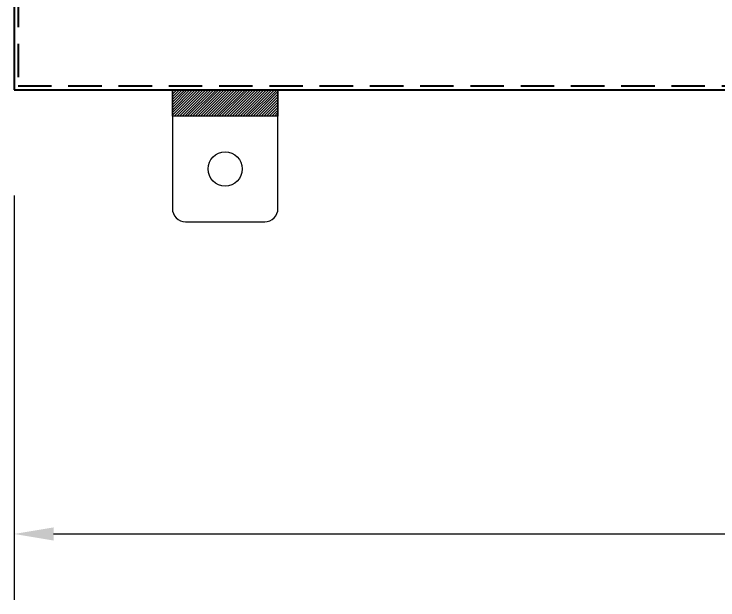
# Model space of a CAD drawing. Header units: millimetres. Extents: x 0 to 4548, y 0 to 3216.
# Drawn here: x 2327.8 to 2594.5, y 1513.9 to 1735.9 of the extents above; entities that cross this region are included whole.
import ezdxf

# ---------------------------------------------------------------- set-up
doc = ezdxf.new("R2010")
doc.units = ezdxf.units.MM
doc.linetypes.add('HIDDENX2', pattern=[19.05, 12.7, -6.35])
doc.layers.add('0 TĂNG CỨNG', color=7, linetype='Continuous', lineweight=15)
doc.layers.add('DIM', color=253, linetype='Continuous')
doc.styles.add('Arial', font='arial.ttf')
doc.dimstyles.new('Thiện Dim-40', dxfattribs={"dimtxt": 40, "dimasz": 15, "dimexe": 25, "dimexo": 40, "dimgap": 20, "dimtad": 1, "dimdec": 0, "dimtxsty": 'Arial', "dimcen": 15, "dimclrd": 5, "dimclre": 5, "dimclrt": 3, "dimazin": 3, "dimtfac": 1, "dimtdec": 0, "dimtmove": 0, "dimatfit": 3, "dimldrblk": 'OBLIQUE', "dimlwd": 9, "dimlwe": 9})

# ---------------------------------------------------------------- blocks, each defined once
blk = doc.blocks.new('*D4')
at = {"layer": 'Defpoints', "color": 0, "transparency": 16777216}
for p in [(2327.78, 1707.21), (2977.78, 1707.21), (2977.78, 1538.88)]:
    blk.add_point(p, dxfattribs=at)
at = {"layer": 'DIM', "color": 5, "lineweight": 9, "transparency": 16777216}
for p, q in [((2327.78, 1667.21), (2327.78, 1513.88)), ((2977.78, 1667.21), (2977.78, 1513.88)), ((2342.78, 1538.88), (2962.78, 1538.88))]:
    blk.add_line(p, q, dxfattribs=at)
at = {"layer": 'DIM', "color": 5, "transparency": 16777216}
for points in [[(2342.78, 1541.38), (2342.78, 1536.38), (2327.78, 1538.88)], [(2962.78, 1541.38), (2962.78, 1536.38), (2977.78, 1538.88)]]:
    blk.add_solid(points, dxfattribs=at)
at = {"layer": 'DIM', "color": 3, "transparency": 16777216, "insert": (2652.78, 1579.31), "char_height": 40, "attachment_point": 5, "style": 'Arial'}
blk.add_mtext('650', dxfattribs=at)
blk = doc.blocks.new('_Oblique')
at = {"color": 0, "linetype": 'ByBlock', "lineweight": -2}
blk.add_line((-0.5, -0.5), (0.5, 0.5), dxfattribs=at)

msp = doc.modelspace()

# ---------------------------------------------------------------- hatches: boundary and pattern name
at = {"layer": '0 TĂNG CỨNG'}
h = msp.add_hatch(dxfattribs=at)
h.set_pattern_fill('JIS_WOOD', color=256, style=0)
h.set_pattern_definition([(225, (190806.2131, -27600.0132), (0.4999999992, -0.4999999992), [])])
h.paths.add_polyline_path([(2427.78, 1697.21), (2387.78, 1697.21), (2387.78, 1707.21), (2427.78, 1707.21)])

# ---------------------------------------------------------------- linework, layer by layer
at = {"color": 7}
msp.add_lwpolyline([(2327.78, 1707.21), (2977.78, 1707.21), (2977.78, 2507.21), (2327.78, 2507.21)], close=True, dxfattribs=at)
at = {"color": 7, "linetype": 'HIDDENX2'}
msp.add_lwpolyline([(2329.28, 1708.71), (2976.28, 1708.71), (2976.28, 2505.71), (2329.28, 2505.71)], close=True, dxfattribs=at)
at = {"layer": '0 TĂNG CỨNG'}
msp.add_line((2427.78, 1697.21), (2387.78, 1697.21), dxfattribs=at)
msp.add_lwpolyline([(2427.78, 1707.21), (2387.78, 1707.21), (2387.78, 1662.21, 0.414214), (2392.78, 1657.21), (2422.78, 1657.21, 0.414214), (2427.78, 1662.21)], format="xyb", close=True, dxfattribs=at)
msp.add_lwpolyline([(2427.78, 1697.21), (2387.78, 1697.21), (2387.78, 1707.21), (2427.78, 1707.21)], close=True, dxfattribs=at)
msp.add_circle((2407.78, 1677.21), 6.5, dxfattribs=at)

# ---------------------------------------------------------------- dimensions: what is measured, and where the dimension line sits
at = {"layer": 'DIM'}
dim = msp.add_linear_dim(base=(2977.78, 1538.88), p1=(2327.78, 1707.21), p2=(2977.78, 1707.21), dimstyle='Thiện Dim-40', dxfattribs=at)
dim.commit()
dim.dimension.update_dxf_attribs({"geometry": '*D4', "text_midpoint": (2652.78, 1579.31)})

doc.saveas('drawing.dxf')
